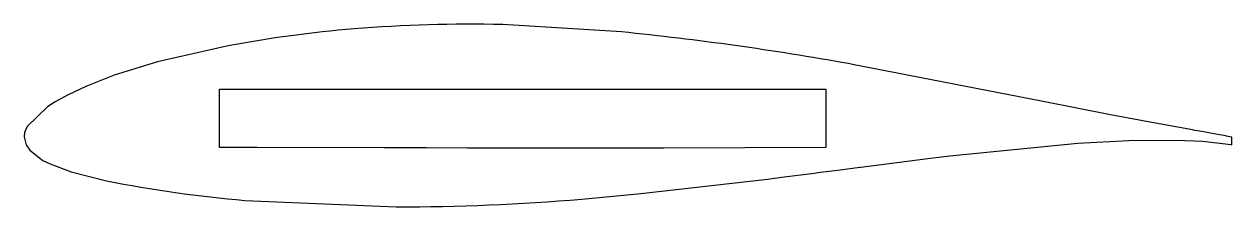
# Model space of a CAD drawing. Extents: x -11.8 to 61.2, y -7.1 to 3.9.
import ezdxf

# ---------------------------------------------------------------- set-up
doc = ezdxf.new("R2010")
doc.units = 0
doc.layers.add('INTERIOR_LOOPS', color=7, linetype='CONTINUOUS')
doc.layers.add('OUTER_LOOP', color=7, linetype='CONTINUOUS')

msp = doc.modelspace()

# ---------------------------------------------------------------- linework, layer by layer
at = {"layer": 'INTERIOR_LOOPS', "color": 3, "linetype": 'CONTINUOUS'}
for p, q in [((0, -3.522), (0, 0)), ((0, 0), (36.663, 0)), ((36.663, 0), (36.663, -3.523)), ((2.277, -3.523), (0, -3.522)), ((9.973, -3.539), (2.277, -3.523)), ((10.66, -3.541), (9.973, -3.539)), ((12.523, -3.547), (10.66, -3.541)), ((14.993, -3.555), (12.523, -3.547)), ((15.011, -3.555), (14.993, -3.555)), ((18.151, -3.564), (15.011, -3.555)), ((19.671, -3.568), (18.151, -3.564)), ((26.854, -3.567), (19.671, -3.568)), ((36.663, -3.523), (26.854, -3.567))]:
    msp.add_line(p, q, dxfattribs=at)
at = {"layer": 'OUTER_LOOP', "color": 3, "linetype": 'CONTINUOUS'}
for p, q in [((24.296, 3.453), (17.128, 3.897)), ((0.521, 2.61), (-3.75, 1.638)), ((-3.75, 1.638), (-6.363, 0.833)), ((38.264, 1.495), (38.024, 1.539)), ((49.798, -0.747), (38.264, 1.495)), ((-6.363, 0.833), (-8.085, 0.163)), ((-8.085, 0.163), (-9.153, -0.341)), ((-9.153, -0.341), (-9.925, -0.768)), ((-10.405, -1.072), (-11.622, -2.264)), ((-9.925, -0.768), (-10.405, -1.072)), ((53.864, -1.546), (49.798, -0.747)), ((55.813, -1.917), (53.864, -1.546)), ((57.028, -2.141), (55.813, -1.917)), ((58.83, -2.466), (57.028, -2.141)), ((-11.789, -2.626), (-11.81, -2.878)), ((-11.81, -2.878), (-11.681, -3.371)), ((-11.622, -2.264), (-11.789, -2.626)), ((58.966, -2.49), (58.83, -2.466)), ((59.384, -2.564), (58.966, -2.49)), ((59.702, -2.62), (59.384, -2.564)), ((59.912, -2.657), (59.702, -2.62)), ((60.337, -2.733), (59.912, -2.657)), ((60.463, -2.756), (60.337, -2.733)), ((60.746, -2.808), (60.463, -2.756)), ((60.871, -2.832), (60.746, -2.808)), ((61.186, -2.9), (60.871, -2.832)), ((61.2, -2.904), (61.186, -2.9)), ((61.198, -3.36), (61.2, -2.904)), ((-11.681, -3.371), (-11.472, -3.686)), ((44.16, -4.024), (51.895, -3.272)), ((51.895, -3.272), (54.973, -3.106)), ((54.973, -3.106), (57.863, -3.083)), ((57.863, -3.083), (59.424, -3.148)), ((59.424, -3.148), (61.16, -3.351)), ((61.16, -3.351), (61.198, -3.36)), ((-11.472, -3.686), (-10.674, -4.304)), ((-10.674, -4.304), (-10.242, -4.512)), ((38.765, -4.703), (42.824, -4.187)), ((42.824, -4.187), (44.16, -4.024)), ((-10.242, -4.512), (-8.965, -4.984)), ((-8.965, -4.984), (-6.836, -5.532)), ((34.128, -5.303), (35.972, -5.066)), ((35.972, -5.066), (36.32, -5.021)), ((36.32, -5.021), (37.376, -4.883)), ((37.376, -4.883), (38.714, -4.709)), ((38.714, -4.709), (38.765, -4.703)), ((25.474, -6.311), (33.122, -5.43)), ((33.122, -5.43), (34.128, -5.303)), ((21.904, -6.645), (25.474, -6.311)), ((1.541, -6.715), (10.677, -7.106))]:
    msp.add_line(p, q, dxfattribs=at)
for centre, radius, start, end in [((15.112, -81.823), 85.743, 88.65267, 94.66807), ((14.095, -69.368), 73.247, 94.66838, 100.6798), ((6.209, -176.481), 180.841, 79.86727, 84.25997), ((7.963, 69.013), 76, 258.7719, 265.15261), ((10.797, 127.161), 134.266, 269.9489, 274.74519)]:
    msp.add_arc(centre, radius, start, end, dxfattribs=at)

doc.saveas('drawing.dxf')
